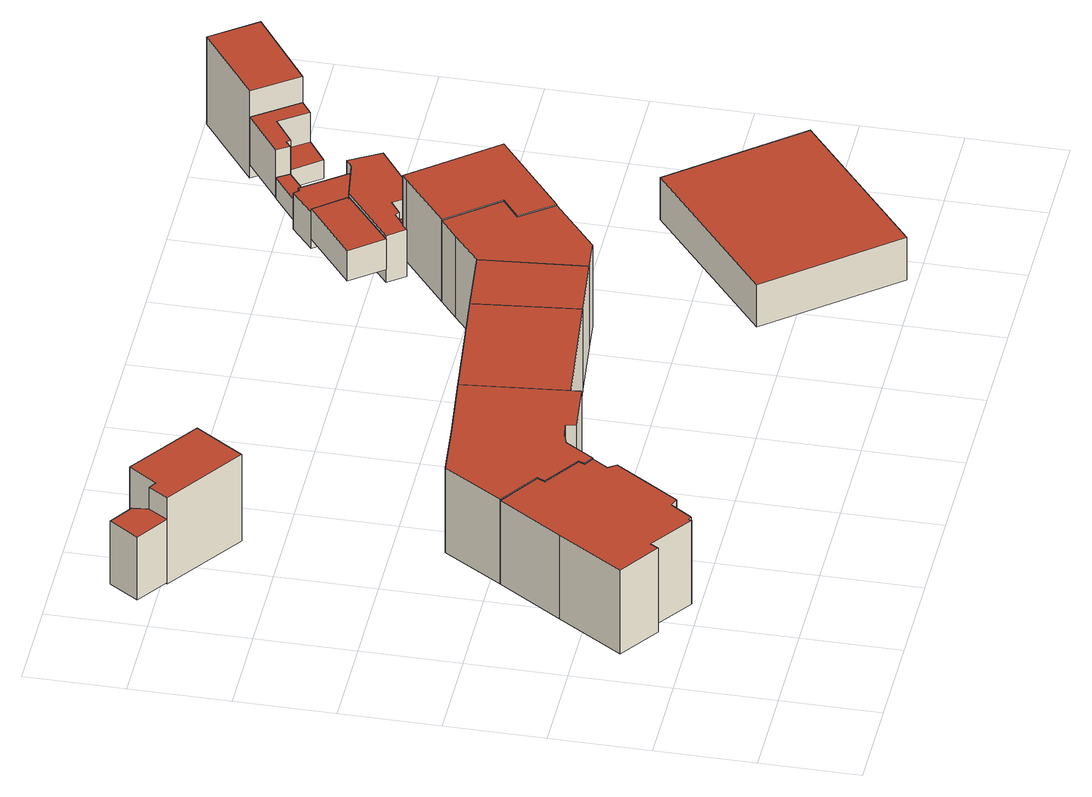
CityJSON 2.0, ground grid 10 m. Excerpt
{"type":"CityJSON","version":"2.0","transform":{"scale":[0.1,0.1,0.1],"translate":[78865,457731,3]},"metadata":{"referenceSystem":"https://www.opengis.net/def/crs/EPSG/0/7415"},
"CityObjects":{
"building1":{"type":"Building","attributes":{"roofType":"1000","RelativeEavesHeight":9.75,"RelativeRidgeHeight":9.75,"AbsoluteEavesHeight":16.14,"AbsoluteRidgeHeight":16.14},"geometry":[{"type":"Solid","lod":"2","boundaries":[[[[0,1,2,3]],[[1,4,5,2]],[[4,6,7,5]],[[6,8,9,7]],[[8,10,11,9]],[[10,12,13,11]],[[12,14,15,13]],[[14,16,17,15]],[[16,18,19,17]],[[18,20,21,19]],[[20,22,23,21]],[[22,24,25,23]],[[24,26,27,25]],[[26,28,29,27]],[[28,30,31,29]],[[30,32,33,31]],[[32,34,35,33]],[[34,36,37,35]],[[36,0,3,37]],[[36,34,32,30,28,26,24,22,20,18,16,14,12,10,8,6,4,1,0]],[[3,2,5,7,9,11,13,15,17,19,21,23,25,27,29,31,33,35,37]]]],"semantics":{"surfaces":[{"type":"WallSurface"},{"type":"RoofSurface","Direction":0,"Slope":90},{"type":"GroundSurface"}],"values":[[0,0,0,0,0,0,0,0,0,0,0,0,0,0,0,0,0,0,0,1,2]]}}]},
"building2":{"type":"Building","children":["building2-1","building2-2"]},
"building2-1":{"type":"BuildingPart","attributes":{"roofType":"1000","RelativeEavesHeight":9.96,"RelativeRidgeHeight":9.96,"AbsoluteEavesHeight":16.35,"AbsoluteRidgeHeight":16.35},"parents":["building2"],"geometry":[{"type":"Solid","lod":"2","boundaries":[[[[38,39,40,41]],[[39,42,43,40]],[[42,44,45,43]],[[44,46,47,45]],[[46,48,49,47]],[[48,38,41,49]],[[48,46,44,42,39,38]],[[41,40,43,45,47,49]]]],"semantics":{"surfaces":[{"type":"WallSurface"},{"type":"RoofSurface","Direction":12.42,"Slope":90},{"type":"GroundSurface"}],"values":[[0,0,0,0,0,0,1,2]]}}]},
"building2-2":{"type":"BuildingPart","attributes":{"roofType":"1000","RelativeEavesHeight":7.33,"RelativeRidgeHeight":7.33,"AbsoluteEavesHeight":13.89,"AbsoluteRidgeHeight":13.89},"parents":["building2"],"geometry":[{"type":"Solid","lod":"2","boundaries":[[[[50,51,52,53]],[[51,54,55,52]],[[54,56,57,55]],[[56,58,59,57]],[[58,50,53,59]],[[58,56,54,51,50]],[[53,52,55,57,59]]]],"semantics":{"surfaces":[{"type":"WallSurface"},{"type":"RoofSurface","Direction":0,"Slope":90},{"type":"GroundSurface"}],"values":[[0,0,0,0,0,1,2]]}}]},
"building3":{"type":"Building","attributes":{"roofType":"1000","RelativeEavesHeight":9.73,"RelativeRidgeHeight":9.73,"AbsoluteEavesHeight":16.15,"AbsoluteRidgeHeight":16.15},"geometry":[{"type":"Solid","lod":"2","boundaries":[[[[60,61,62,63]],[[61,64,65,62]],[[64,66,67,65]],[[66,68,69,67]],[[68,70,71,69]],[[70,72,73,71]],[[72,74,75,73]],[[74,76,33,75]],[[76,77,31,33]],[[77,78,29,31]],[[78,79,27,29]],[[79,80,25,27]],[[80,81,23,25]],[[81,82,83,23]],[[82,84,85,83]],[[84,86,87,85]],[[86,60,63,87]],[[86,84,82,81,80,79,78,77,76,74,72,70,68,66,64,61,60]],[[63,62,65,67,69,71,73,75,33,31,29,27,25,23,83,85,87]]]],"semantics":{"surfaces":[{"type":"WallSurface"},{"type":"RoofSurface","Direction":0,"Slope":90},{"type":"GroundSurface"}],"values":[[0,0,0,0,0,0,0,0,0,0,0,0,0,0,0,0,0,1,2]]}}]},
"building4":{"type":"Building","attributes":{"roofType":"1000","RelativeEavesHeight":9.59,"RelativeRidgeHeight":9.59,"AbsoluteEavesHeight":16.15,"AbsoluteRidgeHeight":16.15},"geometry":[{"type":"Solid","lod":"2","boundaries":[[[[88,89,90,91]],[[89,92,93,90]],[[92,94,95,93]],[[94,88,91,95]],[[94,92,89,88]],[[91,90,93,95]]]],"semantics":{"surfaces":[{"type":"WallSurface"},{"type":"RoofSurface","Direction":0,"Slope":90},{"type":"GroundSurface"}],"values":[[0,0,0,0,1,2]]}}]},
"building5":{"type":"Building","attributes":{"roofType":"1000","RelativeEavesHeight":9.48,"RelativeRidgeHeight":9.48,"AbsoluteEavesHeight":16.14,"AbsoluteRidgeHeight":16.14},"geometry":[{"type":"Solid","lod":"2","boundaries":[[[[96,88,97,98]],[[88,94,99,97]],[[94,100,101,99]],[[100,96,98,101]],[[100,94,88,96]],[[98,97,99,101]]]],"semantics":{"surfaces":[{"type":"WallSurface"},{"type":"RoofSurface","Direction":0,"Slope":90},{"type":"GroundSurface"}],"values":[[0,0,0,0,1,2]]}}]},
"building6":{"type":"Building","attributes":{"roofType":"1000","RelativeEavesHeight":9.43,"RelativeRidgeHeight":9.43,"AbsoluteEavesHeight":16.14,"AbsoluteRidgeHeight":16.14},"geometry":[{"type":"Solid","lod":"2","boundaries":[[[[102,103,104,105]],[[103,96,98,104]],[[96,100,101,98]],[[100,106,107,101]],[[106,108,109,107]],[[108,110,111,109]],[[110,112,113,111]],[[112,102,105,113]],[[112,110,108,106,100,96,103,102]],[[105,104,98,101,107,109,111,113]]]],"semantics":{"surfaces":[{"type":"WallSurface"},{"type":"RoofSurface","Direction":0,"Slope":90},{"type":"GroundSurface"}],"values":[[0,0,0,0,0,0,0,0,1,2]]}}]},
"building7":{"type":"Building","attributes":{"roofType":"1000","RelativeEavesHeight":4.87,"RelativeRidgeHeight":4.87,"AbsoluteEavesHeight":11.36,"AbsoluteRidgeHeight":11.36},"geometry":[{"type":"Solid","lod":"2","boundaries":[[[[114,115,116,117]],[[115,118,119,116]],[[118,120,121,119]],[[120,114,117,121]],[[120,118,115,114]],[[117,116,119,121]]]],"semantics":{"surfaces":[{"type":"WallSurface"},{"type":"RoofSurface","Direction":0,"Slope":90},{"type":"GroundSurface"}],"values":[[0,0,0,0,1,2]]}}]},
"building8":{"type":"Building","children":["building8-1","building8-2"]},
"building8-1":{"type":"BuildingPart","attributes":{"roofType":"1000","RelativeEavesHeight":9.43,"RelativeRidgeHeight":9.43,"AbsoluteEavesHeight":16.16,"AbsoluteRidgeHeight":16.16},"parents":["building8"],"geometry":[{"type":"Solid","lod":"2","boundaries":[[[[122,123,105,124]],[[123,125,113,105]],[[125,126,111,113]],[[126,127,109,111]],[[127,128,129,109]],[[128,130,131,129]],[[130,122,124,131]],[[130,128,127,126,125,123,122]],[[124,105,113,111,109,129,131]]]],"semantics":{"surfaces":[{"type":"WallSurface"},{"type":"RoofSurface","Direction":0,"Slope":90},{"type":"GroundSurface"}],"values":[[0,0,0,0,0,0,0,1,2]]}}]},
"building8-2":{"type":"BuildingPart","attributes":{"roofType":"1000","RelativeEavesHeight":2.48,"RelativeRidgeHeight":2.48,"AbsoluteEavesHeight":9.64,"AbsoluteRidgeHeight":9.64},"parents":["building8"],"geometry":[{"type":"Solid","lod":"2","boundaries":[[[[132,133,134,135]],[[133,136,137,134]],[[136,138,139,137]],[[138,140,141,139]],[[140,132,135,141]],[[140,138,136,133,132]],[[135,134,137,139,141]]]],"semantics":{"surfaces":[{"type":"WallSurface"},{"type":"RoofSurface","Direction":0,"Slope":90},{"type":"GroundSurface"}],"values":[[0,0,0,0,0,1,2]]}}]},
"building9":{"type":"Building","attributes":{"roofType":"1000","RelativeEavesHeight":3.52,"RelativeRidgeHeight":3.52,"AbsoluteEavesHeight":10.04,"AbsoluteRidgeHeight":10.04},"geometry":[{"type":"Solid","lod":"2","boundaries":[[[[142,143,144,145]],[[143,146,147,144]],[[146,148,149,147]],[[148,142,145,149]],[[148,146,143,142]],[[145,144,147,149]]]],"semantics":{"surfaces":[{"type":"WallSurface"},{"type":"RoofSurface","Direction":0,"Slope":90},{"type":"GroundSurface"}],"values":[[0,0,0,0,1,2]]}}]},
"building10":{"type":"Building","children":["building10-1","building10-2","building10-3","building10-4","building10-5","building10-6"]},
"building10-1":{"type":"BuildingPart","attributes":{"roofType":"1000","RelativeEavesHeight":4.2,"RelativeRidgeHeight":4.2,"AbsoluteEavesHeight":9.63,"AbsoluteRidgeHeight":9.63},"parents":["building10"],"geometry":[{"type":"Solid","lod":"2","boundaries":[[[[150,151,152,153]],[[151,154,155,152]],[[154,156,157,155]],[[156,158,159,157]],[[158,160,161,159]],[[160,150,153,161]],[[160,158,156,154,151,150]],[[153,152,155,157,159,161]]]],"semantics":{"surfaces":[{"type":"WallSurface"},{"type":"RoofSurface","Direction":0,"Slope":90},{"type":"GroundSurface"}],"values":[[0,0,0,0,0,0,1,2]]}}]},
"building10-2":{"type":"BuildingPart","attributes":{"roofType":"1000","RelativeEavesHeight":2.46,"RelativeRidgeHeight":2.46,"AbsoluteEavesHeight":7.63,"AbsoluteRidgeHeight":7.63},"parents":["building10"],"geometry":[{"type":"Solid","lod":"2","boundaries":[[[[162,163,164,165]],[[163,166,167,164]],[[166,168,169,167]],[[168,170,171,169]],[[170,172,173,171]],[[172,162,165,173]],[[172,170,168,166,163,162]],[[165,164,167,169,171,173]]]],"semantics":{"surfaces":[{"type":"WallSurface"},{"type":"RoofSurface","Direction":0,"Slope":90},{"type":"GroundSurface"}],"values":[[0,0,0,0,0,0,1,2]]}}]},
"building10-3":{"type":"BuildingPart","attributes":{"roofType":"1000","RelativeEavesHeight":5.52,"RelativeRidgeHeight":5.52,"AbsoluteEavesHeight":10.83,"AbsoluteRidgeHeight":10.83},"parents":["building10"],"geometry":[{"type":"Solid","lod":"2","boundaries":[[[[174,175,176,177]],[[175,178,179,176]],[[178,180,181,179]],[[180,182,183,181]],[[182,184,185,183]],[[184,186,187,185]],[[186,188,189,187]],[[188,174,177,189]],[[188,186,184,182,180,178,175,174]],[[177,176,179,181,183,185,187,189]]]],"semantics":{"surfaces":[{"type":"WallSurface"},{"type":"RoofSurface","Direction":180,"Slope":90},{"type":"GroundSurface"}],"values":[[0,0,0,0,0,0,0,0,1,2]]}}]},
"building10-4":{"type":"BuildingPart","attributes":{"roofType":"1000","RelativeEavesHeight":2.16,"RelativeRidgeHeight":2.16,"AbsoluteEavesHeight":7.43,"AbsoluteRidgeHeight":7.43},"parents":["building10"],"geometry":[{"type":"Solid","lod":"2","boundaries":[[[[190,191,183,192]],[[191,193,181,183]],[[193,194,179,181]],[[194,190,192,179]],[[194,193,191,190]],[[192,183,181,179]]]],"semantics":{"surfaces":[{"type":"WallSurface"},{"type":"RoofSurface","Direction":255.96,"Slope":90},{"type":"GroundSurface"}],"values":[[0,0,0,0,1,2]]}}]},
"building10-5":{"type":"BuildingPart","attributes":{"roofType":"1000","RelativeEavesHeight":10.17,"RelativeRidgeHeight":10.17,"AbsoluteEavesHeight":13.83,"AbsoluteRidgeHeight":13.83},"parents":["building10"],"geometry":[{"type":"Solid","lod":"2","boundaries":[[[[195,196,197,198]],[[196,199,200,197]],[[199,201,202,200]],[[201,195,198,202]],[[201,199,196,195]],[[198,197,200,202]]]],"semantics":{"surfaces":[{"type":"WallSurface"},{"type":"RoofSurface","Direction":0,"Slope":90},{"type":"GroundSurface"}],"values":[[0,0,0,0,1,2]]}}]},
"building10-6":{"type":"BuildingPart","attributes":{"roofType":"1000","RelativeEavesHeight":5.41,"RelativeRidgeHeight":5.41,"AbsoluteEavesHeight":10.43,"AbsoluteRidgeHeight":10.43},"parents":["building10"],"geometry":[{"type":"Solid","lod":"2","boundaries":[[[[203,204,205,206]],[[204,207,208,205]],[[207,209,210,208]],[[209,211,212,210]],[[211,213,214,212]],[[213,215,216,214]],[[215,217,218,216]],[[217,219,220,218]],[[219,221,222,220]],[[221,203,206,222]],[[221,219,217,215,213,211,209,207,204,203]],[[206,205,208,210,212,214,216,218,220,222]]]],"semantics":{"surfaces":[{"type":"WallSurface"},{"type":"RoofSurface","Direction":0,"Slope":90},{"type":"GroundSurface"}],"values":[[0,0,0,0,0,0,0,0,0,0,1,2]]}}]}
},
"vertices":[
[148,154,131],[127,122,131],[127,122,34],[148,154,34],[118,125,131],[118,125,34],[104,105,131],[104,105,34],[102,103,131],[102,103,34],[99,105,131],[99,105,34],[98,102,131],[98,102,34],[54,132,131],[54,132,34],[49,124,131],[49,124,34],[8,152,131],[8,152,34],[51,218,131],[51,218,34],[94,283,131],[94,283,34],[135,256,131],[135,256,34],[131,248,131],[131,248,34],[168,223,131],[168,223,34],[165,217,131],[165,217,34],[175,211,131],[175,211,34],[164,195,131],[164,195,34],[170,187,131],[170,187,34],
[147,582,134],[114,533,134],[114,533,34],[147,582,34],[34,588,134],[34,588,34],[47,608,134],[47,608,34],[55,603,134],[55,603,34],[75,632,134],[75,632,34],
[34,588,109],[1,610,109],[1,610,36],[34,588,36],[21,640,109],[21,640,36],[45,624,109],[45,624,36],[47,608,109],[47,608,36],
[275,252,132],[276,242,132],[276,242,34],[275,252,34],[274,241,132],[274,241,34],[223,236,132],[223,236,34],[220,246,132],[220,246,34],[206,244,132],[206,244,34],[205,244,132],[205,244,34],[194,240,132],[194,240,34],[175,211,132],[165,217,132],[168,223,132],[131,248,132],[135,256,132],[94,283,132],[133,343,132],[133,343,34],[195,349,132],[195,349,34],[264,357,132],[264,357,34],
[404,266,131],[275,252,131],[275,252,36],[404,266,36],[264,357,131],[264,357,36],[392,371,131],[392,371,36],
[471,273,131],[404,266,37],[471,273,37],[392,371,37],[461,378,131],[461,378,37],
[559,321,131],[504,276,131],[504,276,37],[559,321,37],[493,404,131],[493,404,37],[515,422,131],[515,422,37],[556,371,131],[556,371,37],[534,354,131],[534,354,37],
[683,247,84],[783,124,84],[783,124,35],[683,247,35],[635,3,84],[635,3,35],[535,126,84],[535,126,35],
[643,388,132],[559,321,132],[643,388,37],[534,354,132],[556,371,132],[515,422,132],[570,466,132],[570,466,37],[576,471,132],[576,471,37],
[576,471,66],[591,481,66],[591,481,42],[576,471,42],[595,478,66],[595,478,42],[618,447,66],[618,447,42],[604,436,66],[604,436,42],
[557,483,70],[532,515,70],[532,515,35],[557,483,35],[590,561,70],[590,561,35],[615,530,70],[615,530,35],
[658,536,66],[615,530,66],[615,530,24],[658,536,24],[590,561,66],[590,561,24],[617,583,66],[617,583,24],[622,578,66],[622,578,24],[625,580,66],[625,580,24],
[664,609,46],[672,597,46],[672,597,22],[664,609,22],[642,574,46],[642,574,22],[666,542,46],[666,542,22],[658,536,46],[658,536,22],[625,580,46],[625,580,22],
[710,643,78],[742,599,78],[742,599,23],[710,643,23],[728,589,78],[728,589,23],[708,617,78],[708,617,23],[681,598,78],[681,598,23],[678,602,78],[678,602,23],[672,597,78],[672,597,23],[664,609,78],[664,609,23],
[702,571,44],[681,598,44],[702,571,23],[708,617,44],[728,589,44],
[710,643,108],[786,699,108],[786,699,7],[710,643,7],[819,654,108],[819,654,7],[742,599,108],[742,599,7],
[666,542,74],[684,511,74],[684,511,20],[666,542,20],[624,467,74],[624,467,20],[609,488,74],[609,488,20],[595,478,74],[595,478,20],[591,481,74],[591,481,20],[570,466,74],[570,466,20],[557,483,74],[557,483,20],[615,530,74],[615,530,20],[658,536,74],[658,536,20]
]}
